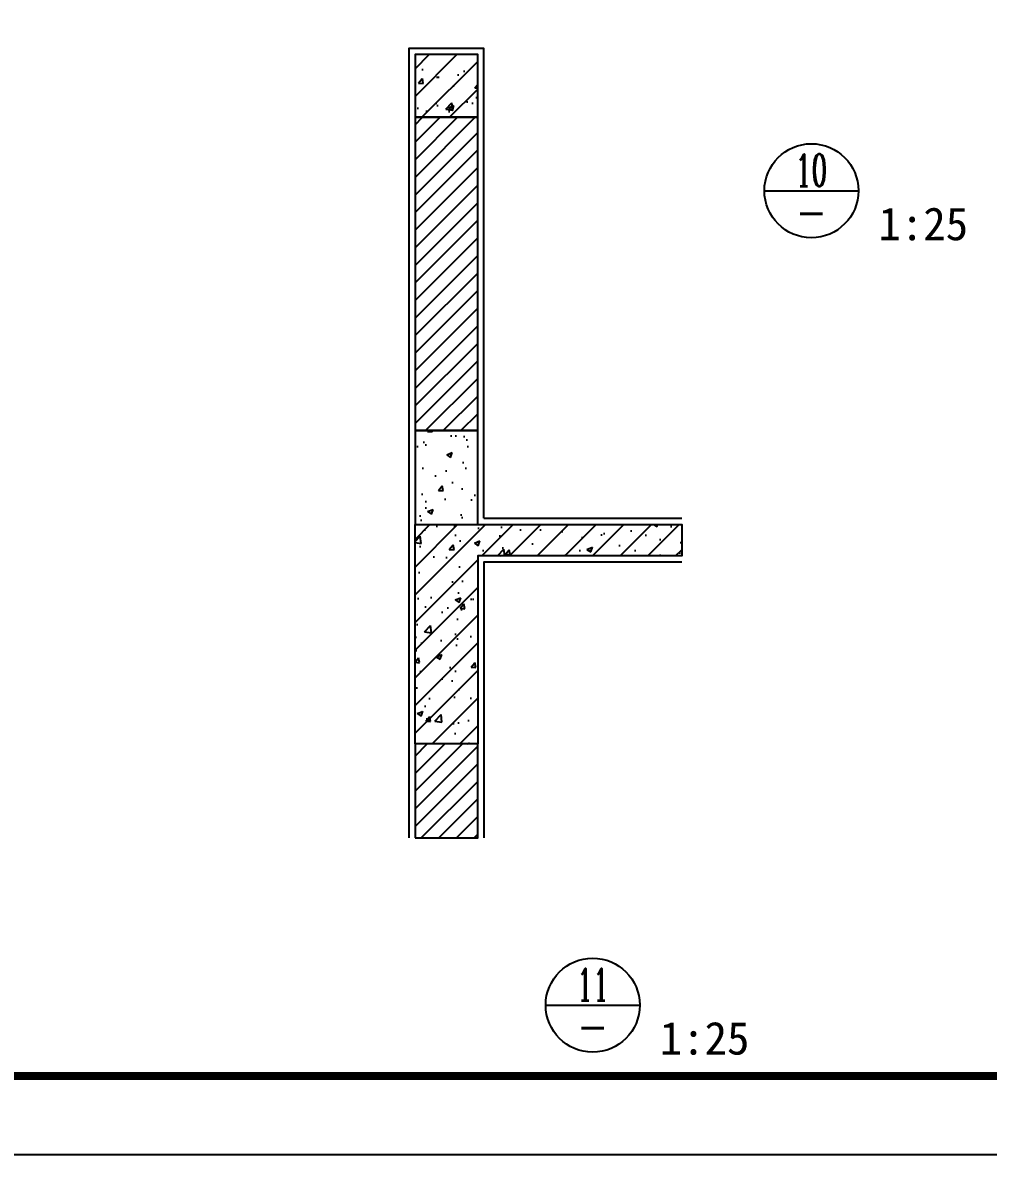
# Model space of a CAD drawing. Extents: x -695846 to 822170, y -413475 to 397179.
# Drawn here: x -250554 to -238229, y 86744 to 101195 of the extents above; entities that cross this region are included whole.
import ezdxf
from ezdxf.enums import TextEntityAlignment as Align

# ---------------------------------------------------------------- set-up
doc = ezdxf.new("R2010")
doc.units = 0
doc.header["$LTSCALE"] = 1000
doc.header["$MEASUREMENT"] = 0
for name, color, linetype in [('A-详图', 151, 'Continuous'), ('FC-深灰填充', 7, 'Continuous'), ('PUB_DIM', 3, 'Continuous'), ('PUB_TEXT', 7, 'Continuous'), ('T-图框-175', 175, 'Continuous')]:
    doc.layers.add(name, color=color, linetype=linetype)
doc.styles.add('-黑体', font='simhei.ttf', dxfattribs={"width": 0.8})
doc.styles.add('COMP', font='complex_.ttf', dxfattribs={"bigfont": 'hztxt'})
pattern_1 = [(45, (314770.74, 43265.64), (-176.7767, 176.7767), []), (50, (314770.74, 43265.64), (717.2602, -62.75213), [75, -825]), (355, (314770.7, 43265.64), (-138.7513, 752.1921), [60, -660]), (100.4514, (314830.5, 43260.4), (578.5094, 689.4395), [63.7402, -701.1421]), (46.1842, (314770.7, 43465.6), (1067.241, -165.519), [112.5, -1237.5]), (96.6356, (314859.7, 43451.8), (934.6627, 974.1179), [95.6103, -1051.713]), (351.1842, (314770.7, 43465.6), (934.662, 974.1186), [90, -990]), (21, (314870.74, 43415.64), (596.90705, -402.6189), [75, -825]), (326, (314870.7, 43415.64), (243.3153, 725.15), [60, -660]), (71.4514, (314920.5, 43382.1), (840.2226, 322.5305), [63.7402, -701.1421]), (37.5, (314770.74, 43265.64), (12.15986, 332.89385), [0, -652, 0, -670, 0, -662.5]), (7.5, (314770.74, 43265.64), (263.06954, 394.41171), [0, -382, 0, -637, 0, -252.5]), (327.5, (314547.74, 43265.64), (533.82244, -22.55487), [0, -250, 0, -780, 0, -1035]), (317.5, (314447.74, 43265.64), (583.18617, 100.105), [0, -325, 0, -518, 0, -735])]

# ---------------------------------------------------------------- blocks, each defined once
blk = doc.blocks.new('_INDEX')
blk.add_line((-0.5, 0), (0.5, 0))
blk.add_circle((0, 0), 0.5)
at = {"style": 'COMP'}
for tag, width, p, p2 in [('1', 1.388087, (-0.17, 0.05), (0.17, 0.05)), ('-', 0.84274, (-0.17, -0.39), (0.17, -0.39))]:
    blk.add_attdef(tag, text='', height=0.34, dxfattribs=dict(at, width=width)).set_placement(p, p2, align=Align.FIT)

msp = doc.modelspace()

# ---------------------------------------------------------------- hatches: boundary and pattern name
h = msp.add_hatch()
h.set_pattern_fill('钢筋混凝土', color=8, scale=100)
h.set_pattern_definition(pattern_1)
h.paths.add_polyline_path([(-245546, 99987), (-244746, 99987), (-244746, 100787), (-245546, 100787)])
h = msp.add_hatch()
h.set_pattern_fill('钢筋混凝土', color=8, scale=100)
h.set_pattern_definition(pattern_1)
h.paths.add_polyline_path([(-244746, 94787), (-242142, 94787), (-242142, 94387), (-244746, 94387), (-244746, 91987), (-245546, 91987), (-245546, 94787)])
at = {"layer": 'FC-深灰填充'}
h = msp.add_hatch(dxfattribs=at)
h.set_pattern_fill('ANSI31', color=251, scale=100)
h.set_pattern_definition([(45, (314770.74, 43265.64), (-112.2532, 112.2532), [])])
h.paths.add_polyline_path([(-245546, 95987), (-244746, 95987), (-244746, 99987), (-245546, 99987)])
h = msp.add_hatch(dxfattribs=at)
h.set_pattern_fill('混凝土', color=251, scale=100)
h.set_pattern_definition([(50, (314770.74, 43265.64), (717.2602, -62.75213), [75, -825]), (355, (314770.7, 43265.64), (-138.7513, 752.1921), [60, -660]), (100.4514, (314830.5, 43260.4), (578.5094, 689.4395), [63.7402, -701.1421]), (46.1842, (314770.7, 43465.6), (1067.241, -165.519), [112.5, -1237.5]), (96.6356, (314859.7, 43451.8), (934.6627, 974.1179), [95.6103, -1051.713]), (351.1842, (314770.7, 43465.6), (934.662, 974.1186), [90, -990]), (21, (314870.74, 43415.64), (596.90705, -402.6189), [75, -825]), (326, (314870.7, 43415.64), (243.3153, 725.15), [60, -660]), (71.4514, (314920.5, 43382.1), (840.2226, 322.5305), [63.7402, -701.1421]), (37.5, (314770.74, 43265.64), (12.15986, 332.89385), [0, -652, 0, -670, 0, -662.5]), (7.5, (314770.74, 43265.64), (263.06954, 394.41171), [0, -382, 0, -637, 0, -252.5]), (327.5, (314547.74, 43265.64), (533.82244, -22.55487), [0, -250, 0, -780, 0, -1035]), (317.5, (314447.74, 43265.64), (583.18617, 100.105), [0, -325, 0, -518, 0, -735])])
h.paths.add_polyline_path([(-245546, 94787), (-244746, 94787), (-244746, 95987), (-245546, 95987)])
h = msp.add_hatch(dxfattribs=at)
h.set_pattern_fill('ANSI31', color=251, scale=100)
h.set_pattern_definition([(45, (305811.79, 39265.64), (-112.2532, 112.2532), [])])
h.paths.add_polyline_path([(-245546, 90787), (-244746, 90787), (-244746, 91987), (-245546, 91987)])

# ---------------------------------------------------------------- linework, layer by layer
for points in [[(-244666, 94867), (-244666, 100867), (-245626, 100867), (-245626, 90787)], [(-244666, 94867), (-242142, 94867)], [(-242142, 94307), (-244666, 94307), (-244666, 90787)]]:
    msp.add_lwpolyline(points)
at = {"layer": 'A-详图'}
for points in [[(-245546, 99987), (-244746, 99987), (-244746, 100787), (-245546, 100787)], [(-245546, 95987), (-244746, 95987), (-244746, 99987), (-245546, 99987)], [(-245546, 94787), (-244746, 94787), (-244746, 95987), (-245546, 95987)], [(-244746, 94787), (-242142, 94787), (-242142, 94387), (-244746, 94387), (-244746, 91987), (-245546, 91987), (-245546, 94787)], [(-245546, 90787), (-244746, 90787), (-244746, 91987), (-245546, 91987)]]:
    msp.add_lwpolyline(points, close=True, dxfattribs=at)
at = {"layer": 'T-图框-175'}
msp.add_lwpolyline([(-300204, 86744), (-225904, 86744), (-225904, 128744), (-300204, 128744)], close=True, dxfattribs=at)
at = {"layer": 'T-图框-175', "const_width": 100}
msp.add_lwpolyline([(-297704, 87744), (-226904, 87744), (-226904, 127744), (-297704, 127744)], close=True, dxfattribs=at)

# ---------------------------------------------------------------- block references
at = {"layer": 'PUB_DIM'}
ref = msp.add_blockref('_INDEX', (-240487, 99049), dxfattribs=dict(at, xscale=1200, yscale=1200, zscale=1200))
ref.add_attrib('1', '10', dxfattribs={"layer": '0', "height": 408, "style": 'COMP', "width": 0.597514}).set_placement((-240691, 99109), (-240283, 99109), align=Align.FIT)
ref.add_attrib('-', '-', dxfattribs={"layer": '0', "height": 408, "style": 'COMP', "width": 0.84274}).set_placement((-240691, 98581), (-240283, 98581), align=Align.FIT)
ref = msp.add_blockref('_INDEX', (-243278, 88650), dxfattribs=dict(at, xscale=1200, yscale=1200, zscale=1200))
ref.add_attrib('1', '11', dxfattribs={"layer": '0', "height": 408, "style": 'COMP', "width": 0.694043}).set_placement((-243482, 88710), (-243074, 88710), align=Align.FIT)
ref.add_attrib('-', '-', dxfattribs={"layer": '0', "height": 408, "style": 'COMP', "width": 0.84274}).set_placement((-243482, 88182), (-243074, 88182), align=Align.FIT)

# ---------------------------------------------------------------- texts
at = {"layer": 'PUB_TEXT', "style": '-黑体'}
for p in [(-239630, 98417), (-242421, 88018)]:
    msp.add_text('1:25', height=420, dxfattribs=at).set_placement(p)

doc.saveas('drawing.dxf')
